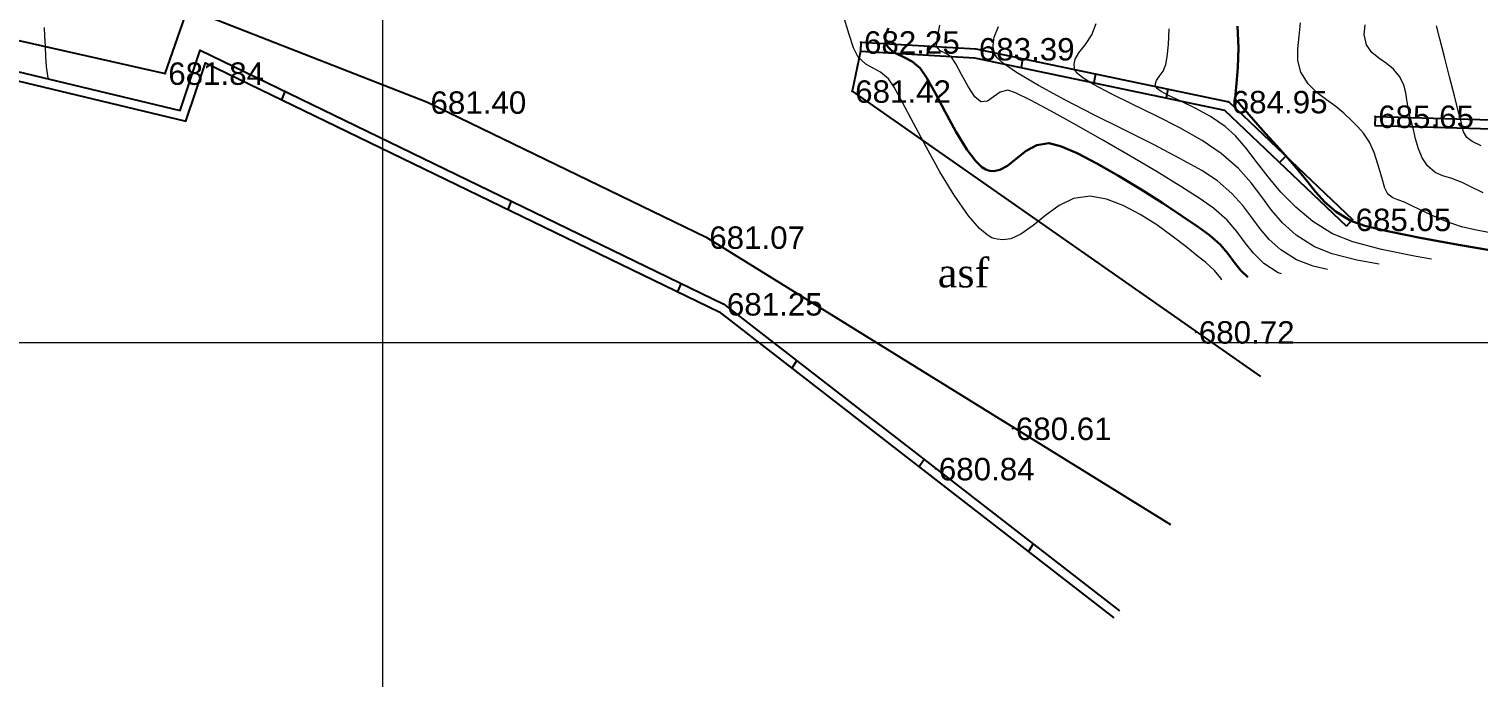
# Model space of a CAD drawing. Header units: feet. Extents: x 3381 to 683784, y 675186 to 4376258.
# Drawn here: x 678833.7 to 678898.4, y 4374808.8 to 4374837.7 of the extents above; entities that cross this region are included whole.
import ezdxf

# ---------------------------------------------------------------- set-up
doc = ezdxf.new("R2010")
doc.units = ezdxf.units.FT
doc.header["$MEASUREMENT"] = 0
doc.header["$PDMODE"] = 34
doc.header["$PDSIZE"] = 0.01
doc.layers.get('0').update_dxf_attribs({"linetype": 'CONTINUOUS'})
for name, color, linetype in [('0_Point_Height', 2, 'CONTINUOUS'), ('0_Point_Point', 7, 'CONTINUOUS'), ('Yazilar', 7, 'CONTINUOUS')]:
    doc.layers.add(name, color=color, linetype=linetype)
for name, color, linetype, lineweight in [('ANA HORIZONTAL', 24, 'CONTINUOUS', 30), ('HORIZANTAL', 24, 'CONTINUOUS', 13), ('km setka', 170, 'CONTINUOUS', 15)]:
    doc.layers.add(name, color=color, linetype=linetype, lineweight=lineweight)
doc.styles.get("Standard").update_dxf_attribs({"font": 'arial.ttf', "height": 2})

msp = doc.modelspace()

# ---------------------------------------------------------------- linework, layer by layer
at = {"linetype": 'Continuous'}
for p, q in [((678870.805, 4374837.129, 682.253), (678870.782, 4374836.73, 682.253)), ((678870.805, 4374837.129, 682.253), (678875.928, 4374836.825, 683.387)), ((678873.787, 4374836.952), (678873.762, 4374836.553)), ((678870.782, 4374836.73, 682.253), (678875.875, 4374836.427, 683.381)), ((678875.875, 4374836.427, 683.391), (678887.017, 4374834.101, 684.937)), ((678875.928, 4374836.825, 683.387), (678887.21, 4374834.469, 684.952)), ((678878.017, 4374836.389), (678877.954, 4374835.993)), ((678881.263, 4374835.711), (678881.192, 4374835.317)), ((678884.496, 4374835.036), (678884.422, 4374834.643)), ((678845.106, 4374834.936), (678844.958, 4374834.563)), ((678887.21, 4374834.469, 684.952), (678892.734, 4374829.219, 685.052)), ((678887.017, 4374834.101, 684.953), (678892.459, 4374828.929, 685.052)), ((678893.743, 4374833.817, 685.649), (678893.732, 4374833.417, 685.649)), ((678893.743, 4374833.817, 685.649), (678898.934, 4374833.665, 686.811)), ((678896.485, 4374833.737), (678896.482, 4374833.338)), ((678893.732, 4374833.417, 685.649), (678898.969, 4374833.266, 686.811)), ((678889.763, 4374832.043), (678889.479, 4374831.761)), ((678855.199, 4374830.049), (678855.051, 4374829.675)), ((678892.734, 4374829.219, 685.052), (678892.459, 4374828.929, 685.052)), ((678862.783, 4374826.376), (678862.627, 4374826.007)), ((678867.94, 4374822.932), (678867.725, 4374822.593)), ((678873.627, 4374818.524, 296.602), (678873.409, 4374818.187, 296.602)), ((678878.482, 4374814.761, 680.72), (678878.272, 4374814.417, 680.72))]:
    msp.add_line(p, q, dxfattribs=at)
at = {"color": 30, "linetype": 'Continuous'}
for p, q in [((678870.782, 4374836.73, 682.253), (678870.411, 4374834.94, 681.419)), ((678870.411, 4374834.94, 681.419), (678888.629, 4374822.229))]:
    msp.add_line(p, q, dxfattribs=at)
at = {"color": 30, "linetype": 'Continuous', "elevation": 684.227}
msp.add_lwpolyline([(678706.476, 4374868.334), (678730.431, 4374862.753), (678752.561, 4374856.997), (678771.5, 4374852.423), (678783.298, 4374849.425), (678824.256, 4374839.232), (678839.768, 4374835.739), (678840.784, 4374838.63), (678851.466, 4374834.448), (678863.901, 4374828.428), (678884.615, 4374815.625)], dxfattribs=at)
at = {"linetype": 'Continuous', "elevation": 684.355}
for points in [[(678730.17, 4374861.141), (678753.474, 4374855.487), (678808.364, 4374841.781), (678840.431, 4374834.081), (678841.327, 4374836.766), (678864.688, 4374825.453), (678882.336, 4374811.773)], [(678730.105, 4374860.745), (678753.379, 4374855.099), (678808.269, 4374841.392), (678840.695, 4374833.606), (678841.563, 4374836.207), (678864.476, 4374825.111), (678882.091, 4374811.456)]]:
    msp.add_lwpolyline(points, dxfattribs=at)
at = {"layer": '0_Point_Point'}
for p in [(678870.805, 4374837.129, 682.253), (678875.928, 4374836.825, 683.387), (678839.768, 4374835.739, 681.835), (678851.466, 4374834.448, 681.397), (678870.411, 4374834.94, 681.419), (678887.21, 4374834.469, 684.952), (678893.743, 4374833.817, 685.649), (678892.734, 4374829.219, 685.052), (678863.901, 4374828.428, 681.068), (678864.688, 4374825.453, 681.253), (678885.741, 4374824.202, 680.72), (678877.578, 4374819.903, 680.611), (678874.143, 4374818.106, 680.841)]:
    msp.add_point(p, dxfattribs=at)
at = {"layer": 'ANA HORIZONTAL', "color": 16, "lineweight": 30}
for points, elevation in [([(678888.059, 4374826.644), (678887.747, 4374826.945), (678887.457, 4374827.313), (678887.174, 4374827.699), (678886.831, 4374828.102), (678886.359, 4374828.52), (678885.859, 4374828.884), (678885.141, 4374829.375), (678884.269, 4374829.95), (678883.301, 4374830.563), (678882.301, 4374831.17), (678881.329, 4374831.724), (678880.446, 4374832.182), (678879.713, 4374832.498), (678879.192, 4374832.627), (678878.646, 4374832.539), (678878.173, 4374832.277), (678877.745, 4374831.938), (678877.335, 4374831.618), (678877.001, 4374831.44), (678876.737, 4374831.384), (678876.552, 4374831.395), (678876.456, 4374831.418), (678876.371, 4374831.451), (678876.195, 4374831.562), (678875.918, 4374831.832), (678875.531, 4374832.344), (678875.039, 4374833.147), (678874.559, 4374834.025), (678874.117, 4374834.865), (678873.736, 4374835.553), (678873.442, 4374835.975), (678873.085, 4374836.265), (678872.72, 4374836.464), (678872.38, 4374836.628), (678872.151, 4374836.769), (678872.016, 4374836.899), (678871.948, 4374837.004), (678871.921, 4374837.063), (678871.897, 4374837.138), (678871.881, 4374837.284), (678871.92, 4374837.49), (678872.041, 4374837.757)], 682.5), ([(678899.381, 4374827.768), (678897.55, 4374828.082), (678895.83, 4374828.392), (678894.375, 4374828.68), (678893.283, 4374828.938), (678892.651, 4374829.159), (678892.001, 4374829.567), (678891.495, 4374829.998), (678891.081, 4374830.451), (678890.705, 4374830.927), (678890.316, 4374831.426), (678889.862, 4374831.949), (678889.352, 4374832.5), (678888.854, 4374833.054), (678888.402, 4374833.568), (678888.029, 4374833.997), (678887.771, 4374834.297), (678887.66, 4374834.424), (678887.568, 4374834.501), (678887.492, 4374834.585), (678887.509, 4374834.783), (678887.562, 4374835.279), (678887.617, 4374836), (678887.642, 4374836.876), (678887.603, 4374837.837)], 685)]:
    msp.add_lwpolyline(points, dxfattribs=dict(at, elevation=elevation))
at = {"layer": 'HORIZANTAL', "color": 16, "linetype": 'Continuous', "lineweight": 20}
for points, elevation in [([(678834.365, 4374837.778), (678834.386, 4374837.399), (678834.414, 4374836.945), (678834.43, 4374836.471), (678834.452, 4374836.041), (678834.511, 4374835.627), (678834.551, 4374835.493)], 682), ([(678886.91, 4374826.53), (678886.856, 4374826.604), (678886.58, 4374826.947), (678886.186, 4374827.307), (678885.81, 4374827.606), (678885.302, 4374828.014), (678884.691, 4374828.486), (678884.002, 4374828.978), (678883.265, 4374829.445), (678882.505, 4374829.844), (678881.752, 4374830.131), (678881.032, 4374830.26), (678880.292, 4374830.163), (678879.64, 4374829.85), (678879.05, 4374829.416), (678878.493, 4374828.957), (678877.943, 4374828.566), (678877.489, 4374828.367), (678877.132, 4374828.315), (678876.882, 4374828.339), (678876.753, 4374828.37), (678876.65, 4374828.408), (678876.434, 4374828.532), (678876.09, 4374828.826), (678875.602, 4374829.389), (678874.966, 4374830.3), (678874.327, 4374831.353), (678873.712, 4374832.456), (678873.148, 4374833.516), (678872.663, 4374834.438), (678872.285, 4374835.129), (678872.04, 4374835.496), (678871.679, 4374835.791), (678871.343, 4374835.97), (678871.016, 4374836.154), (678870.686, 4374836.465), (678870.474, 4374836.873), (678870.276, 4374837.473), (678870.076, 4374838.156)], 682), ([(678889.563, 4374826.794), (678889.422, 4374826.842), (678888.776, 4374827.267), (678888.31, 4374827.715), (678887.939, 4374828.187), (678887.577, 4374828.681), (678887.137, 4374829.197), (678886.533, 4374829.733), (678885.943, 4374830.145), (678885.079, 4374830.697), (678884.018, 4374831.346), (678882.833, 4374832.049), (678881.601, 4374832.763), (678880.396, 4374833.445), (678879.293, 4374834.052), (678878.368, 4374834.541), (678877.696, 4374834.869), (678877.352, 4374834.993), (678877.008, 4374834.905), (678876.721, 4374834.693), (678876.452, 4374834.5), (678876.159, 4374834.466), (678875.882, 4374834.696), (678875.583, 4374835.146), (678875.291, 4374835.68), (678875.034, 4374836.161), (678874.844, 4374836.454), (678874.586, 4374836.628), (678874.346, 4374836.737), (678874.18, 4374836.929), (678874.198, 4374837.251), (678874.32, 4374837.891)], 683), ([(678891.622, 4374826.998), (678890.978, 4374827.143), (678890.229, 4374827.422), (678889.538, 4374827.863), (678889.019, 4374828.326), (678888.608, 4374828.811), (678888.237, 4374829.316), (678887.84, 4374829.84), (678887.352, 4374830.384), (678886.706, 4374830.946), (678886.014, 4374831.401), (678885.035, 4374831.948), (678883.852, 4374832.563), (678882.547, 4374833.22), (678881.201, 4374833.895), (678879.898, 4374834.562), (678878.719, 4374835.197), (678877.745, 4374835.774), (678877.169, 4374836.177), (678876.884, 4374836.437), (678876.773, 4374836.587), (678876.743, 4374836.655), (678876.715, 4374836.764), (678876.697, 4374836.991), (678876.75, 4374837.345), (678876.941, 4374837.83)], 683.5), ([(678893.921, 4374827.226), (678892.928, 4374827.415), (678891.823, 4374827.693), (678891.036, 4374828.001), (678890.221, 4374828.521), (678889.609, 4374829.068), (678889.123, 4374829.64), (678888.686, 4374830.235), (678888.218, 4374830.855), (678887.642, 4374831.496), (678886.88, 4374832.159), (678886.019, 4374832.742), (678885.024, 4374833.308), (678883.97, 4374833.848), (678882.928, 4374834.355), (678881.972, 4374834.821), (678881.175, 4374835.239), (678880.7, 4374835.535), (678880.464, 4374835.73), (678880.372, 4374835.848), (678880.348, 4374835.902), (678880.326, 4374835.986), (678880.315, 4374836.145), (678880.367, 4374836.37), (678880.53, 4374836.658), (678880.817, 4374837.028), (678881.104, 4374837.45), (678881.294, 4374837.966)], 684), ([(678896.251, 4374827.457), (678895.575, 4374827.572), (678894.027, 4374827.885), (678892.751, 4374828.22), (678891.843, 4374828.58), (678890.96, 4374829.138), (678890.2, 4374829.77), (678889.542, 4374830.444), (678888.966, 4374831.129), (678888.449, 4374831.796), (678887.972, 4374832.412), (678887.514, 4374832.948), (678887.054, 4374833.372), (678886.397, 4374833.813), (678885.718, 4374834.183), (678885.075, 4374834.493), (678884.526, 4374834.752), (678884.196, 4374834.927), (678884.031, 4374835.044), (678883.968, 4374835.115), (678883.952, 4374835.149), (678883.94, 4374835.199), (678883.939, 4374835.292), (678883.985, 4374835.423), (678884.104, 4374835.594), (678884.28, 4374835.831), (678884.402, 4374836.129), (678884.458, 4374836.477), (678884.52, 4374837.029), (678884.555, 4374837.73)], 684.5), ([(678899.262, 4374828.549), (678898.194, 4374828.754), (678897.6, 4374828.892), (678896.916, 4374829.135), (678896.289, 4374829.398), (678895.749, 4374829.651), (678895.325, 4374829.862), (678895.046, 4374830), (678894.76, 4374830.102), (678894.53, 4374830.183), (678894.314, 4374830.351), (678894.179, 4374830.626), (678894.038, 4374831.088), (678893.882, 4374831.646), (678893.702, 4374832.204), (678893.492, 4374832.669), (678893.226, 4374833.066), (678892.975, 4374833.349), (678892.696, 4374833.614), (678892.347, 4374833.956), (678891.988, 4374834.263), (678891.574, 4374834.554), (678891.149, 4374834.876), (678890.752, 4374835.274), (678890.427, 4374835.796), (678890.29, 4374836.305), (678890.292, 4374836.838), (678890.359, 4374837.398), (678890.419, 4374837.989)], 685.5), ([(678898.567, 4374830.404), (678898.013, 4374830.682), (678897.626, 4374830.871), (678897.157, 4374831.047), (678896.767, 4374831.165), (678896.419, 4374831.322), (678896.076, 4374831.615), (678895.839, 4374831.965), (678895.673, 4374832.372), (678895.549, 4374832.821), (678895.439, 4374833.293), (678895.312, 4374833.771), (678895.209, 4374834.198), (678895.16, 4374834.553), (678895.116, 4374834.876), (678895.028, 4374835.206), (678894.848, 4374835.583), (678894.569, 4374835.93), (678894.242, 4374836.185), (678893.905, 4374836.409), (678893.598, 4374836.663), (678893.362, 4374837.007), (678893.253, 4374837.478), (678893.298, 4374837.904)], 686), ([(678898.47, 4374832.503), (678898.075, 4374832.704), (678897.838, 4374832.879), (678897.681, 4374833.13), (678897.618, 4374833.385), (678897.545, 4374833.706), (678897.448, 4374834.064), (678897.276, 4374834.733), (678897.062, 4374835.58), (678896.836, 4374836.472), (678896.633, 4374837.277), (678896.484, 4374837.863)], 686.5)]:
    msp.add_lwpolyline(points, dxfattribs=dict(at, elevation=elevation))
at = {"layer": 'km setka', "flags": 128}
for points in [[(678849.461, 4375155.521), (678849.461, 4374699.736)], [(678599.655, 4374823.732), (679076.815, 4374823.732)]]:
    msp.add_lwpolyline(points, dxfattribs=at)

# ---------------------------------------------------------------- texts
at = {"layer": '0_Point_Height', "color": 0}
for s, p in [('682.25', (678870.941, 4374836.615, 682.253)), ('683.39', (678876.064, 4374836.311, 683.387)), ('681.84', (678839.904, 4374835.225, 681.835)), ('681.42', (678870.547, 4374834.426, 681.419)), ('684.95', (678887.346, 4374833.955, 684.952)), ('681.40', (678851.602, 4374833.934, 681.397)), ('685.65', (678893.879, 4374833.303, 685.649)), ('685.05', (678892.87, 4374828.705, 685.052)), ('681.07', (678864.037, 4374827.914, 681.068)), ('681.25', (678864.824, 4374824.939, 681.253)), ('680.72', (678885.877, 4374823.688, 680.72)), ('680.61', (678877.714, 4374819.389, 680.611)), ('680.84', (678874.279, 4374817.592, 680.841))]:
    msp.add_text(s, height=1, dxfattribs=at).set_placement(p)
at = {"layer": 'Yazilar', "color": 30, "insert": (678874.238, 4374827.5), "char_height": 1.3, "width": 0.10588, "attachment_point": 1, "rotation": 359.75118}
msp.add_mtext('{\\fTimes New Roman|b0|i0|c0|p18;asf}', dxfattribs=at)

doc.saveas('drawing.dxf')
